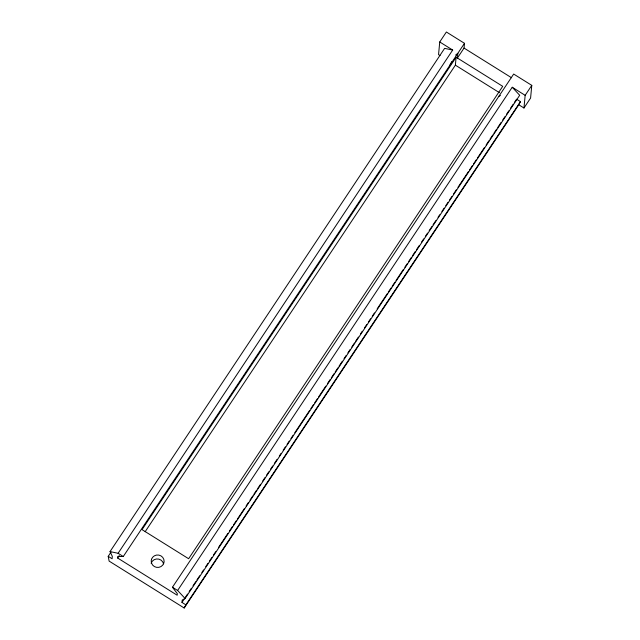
<?xml version="1.0" encoding="UTF-8"?>
<svg xmlns="http://www.w3.org/2000/svg" width="640" height="640" viewBox="0 0 640 640"><rect width="100%" height="100%" fill="white"/><g stroke="black" fill="none" stroke-linecap="round" stroke-linejoin="round"><path stroke-width="0.96" d="M514.36 102.52L516.576 99.192L520.456 101.616L518.784 104.768L523.968 108.008L530.592 98.04L531.784 85.368L513.672 74.048L172.448 587.24L177.328 593.64L177.176 595.224L117.648 558.032L117.792 556.448L123.272 556.512L464.488 43.32L446.376 32L439.744 41.968L438.552 54.64L440.024 55.56M110.976 552.176L108.216 556.336L109.128 561.104L184.192 608L185.864 604.848L181.984 602.424L182.208 600.048L185.096 598.496L519.688 95.264L512.224 87.248L177.624 590.472L185.096 598.496M145.152 531.72L455.376 65.152L456.12 57.232L502.712 86.336L188.624 558.728L142.032 529.624L456.12 57.232M457.864 53.288L457.416 58.04L464.04 48.072L464.488 43.32M523.968 108.008L525.16 95.328L531.784 85.368M449.584 65.744L451.8 61.528M110.032 551.6L444.624 48.368L452.688 50.048L118.096 553.28L110.032 551.6L112.32 556.384L112.096 558.76L108.216 556.336M117.648 558.032L119.304 555.536M181.984 602.424L184.192 599.096M185.296 597.432L187.512 594.104M189.168 591.608L191.384 588.28M193.04 585.784L195.808 581.624M196.912 579.968L199.68 575.808M201.888 572.48L203.552 569.984M205.76 566.656L207.976 563.328M209.632 560.832L211.848 557.504M213.504 555.008L215.712 551.68M218.48 547.528L227.88 533.384M229.544 530.888L232.304 526.728M233.416 525.064L236.176 520.904M237.288 519.248L244.472 508.432M246.136 505.936L248.344 502.608M250.008 500.112L252.768 495.952M253.88 494.288L256.64 490.128M257.744 488.472L260.512 484.312M262.728 480.984L264.936 477.656M266.6 475.16L268.808 471.832M270.464 469.336L272.68 466.008M274.336 463.512L277.104 459.352M279.32 456.032L280.976 453.536M283.184 450.208L285.4 446.88M287.056 444.384L289.272 441.056M290.928 438.56L293.144 435.232M294.8 432.736L309.736 410.28M310.84 408.616L313.608 404.456M314.712 402.792L317.48 398.632M318.584 396.968L325.776 386.16M327.432 383.664L330.2 379.504M331.304 377.84L334.072 373.68M335.176 372.016L337.936 367.856M339.048 366.192L342.36 361.208M344.024 358.712L346.232 355.384M347.896 352.888L350.104 349.56M351.768 347.064L354.528 342.904M355.64 341.24L358.4 337.08M360.616 333.752L362.272 331.264M364.488 327.936L366.696 324.608M368.36 322.112L370.568 318.784M372.232 316.288L374.44 312.96M377.208 308.8L387.16 293.832M388.264 292.168L391.032 288.008M392.136 286.344L394.904 282.184M396.008 280.52L403.2 269.712M404.856 267.216L407.072 263.888M408.728 261.392L411.496 257.232M412.6 255.568L415.368 251.408M416.472 249.744L419.24 245.584M421.448 242.256L423.664 238.936M425.32 236.44L427.536 233.112M429.192 230.616L431.96 226.456M433.064 224.792L435.832 220.632M438.04 217.304L439.704 214.808M441.912 211.48L444.128 208.16M445.784 205.664L447.992 202.336M449.656 199.84L451.864 196.512M453.528 194.016L456.288 189.856M457.952 187.36L468.456 171.56M469.568 169.896L472.328 165.736M473.44 164.072L476.2 159.912M477.304 158.248L484.496 147.44M486.16 144.944L488.92 140.784M490.024 139.12L492.792 134.96M493.896 133.296L496.664 129.136M497.768 127.472L501.088 122.48M502.744 119.984L504.96 116.664M506.616 114.168L508.832 110.84M510.488 108.344L513.256 104.184M185.864 604.848L520.456 101.616M184.192 608L518.784 104.768M455.64 55.04L457.128 53.872M498.76 96.464L500.376 95.408M464.04 48.072L511.528 77.736M439.744 41.968L452.688 50.048M512.224 87.248L525.16 95.328M455.376 65.152L499.424 92.672M118.096 553.28L123.272 556.512M172.448 587.24L177.624 590.472M151.136 563.248A6.456 6.232 5.4 0 1 163.592 563.872M151.512 559.288L151.216 560.888A6.456 6.232 5.4 0 0 163.816 563.136L164.112 561.536A6.456 6.232 5.4 0 0 151.512 559.288"/></g></svg>
